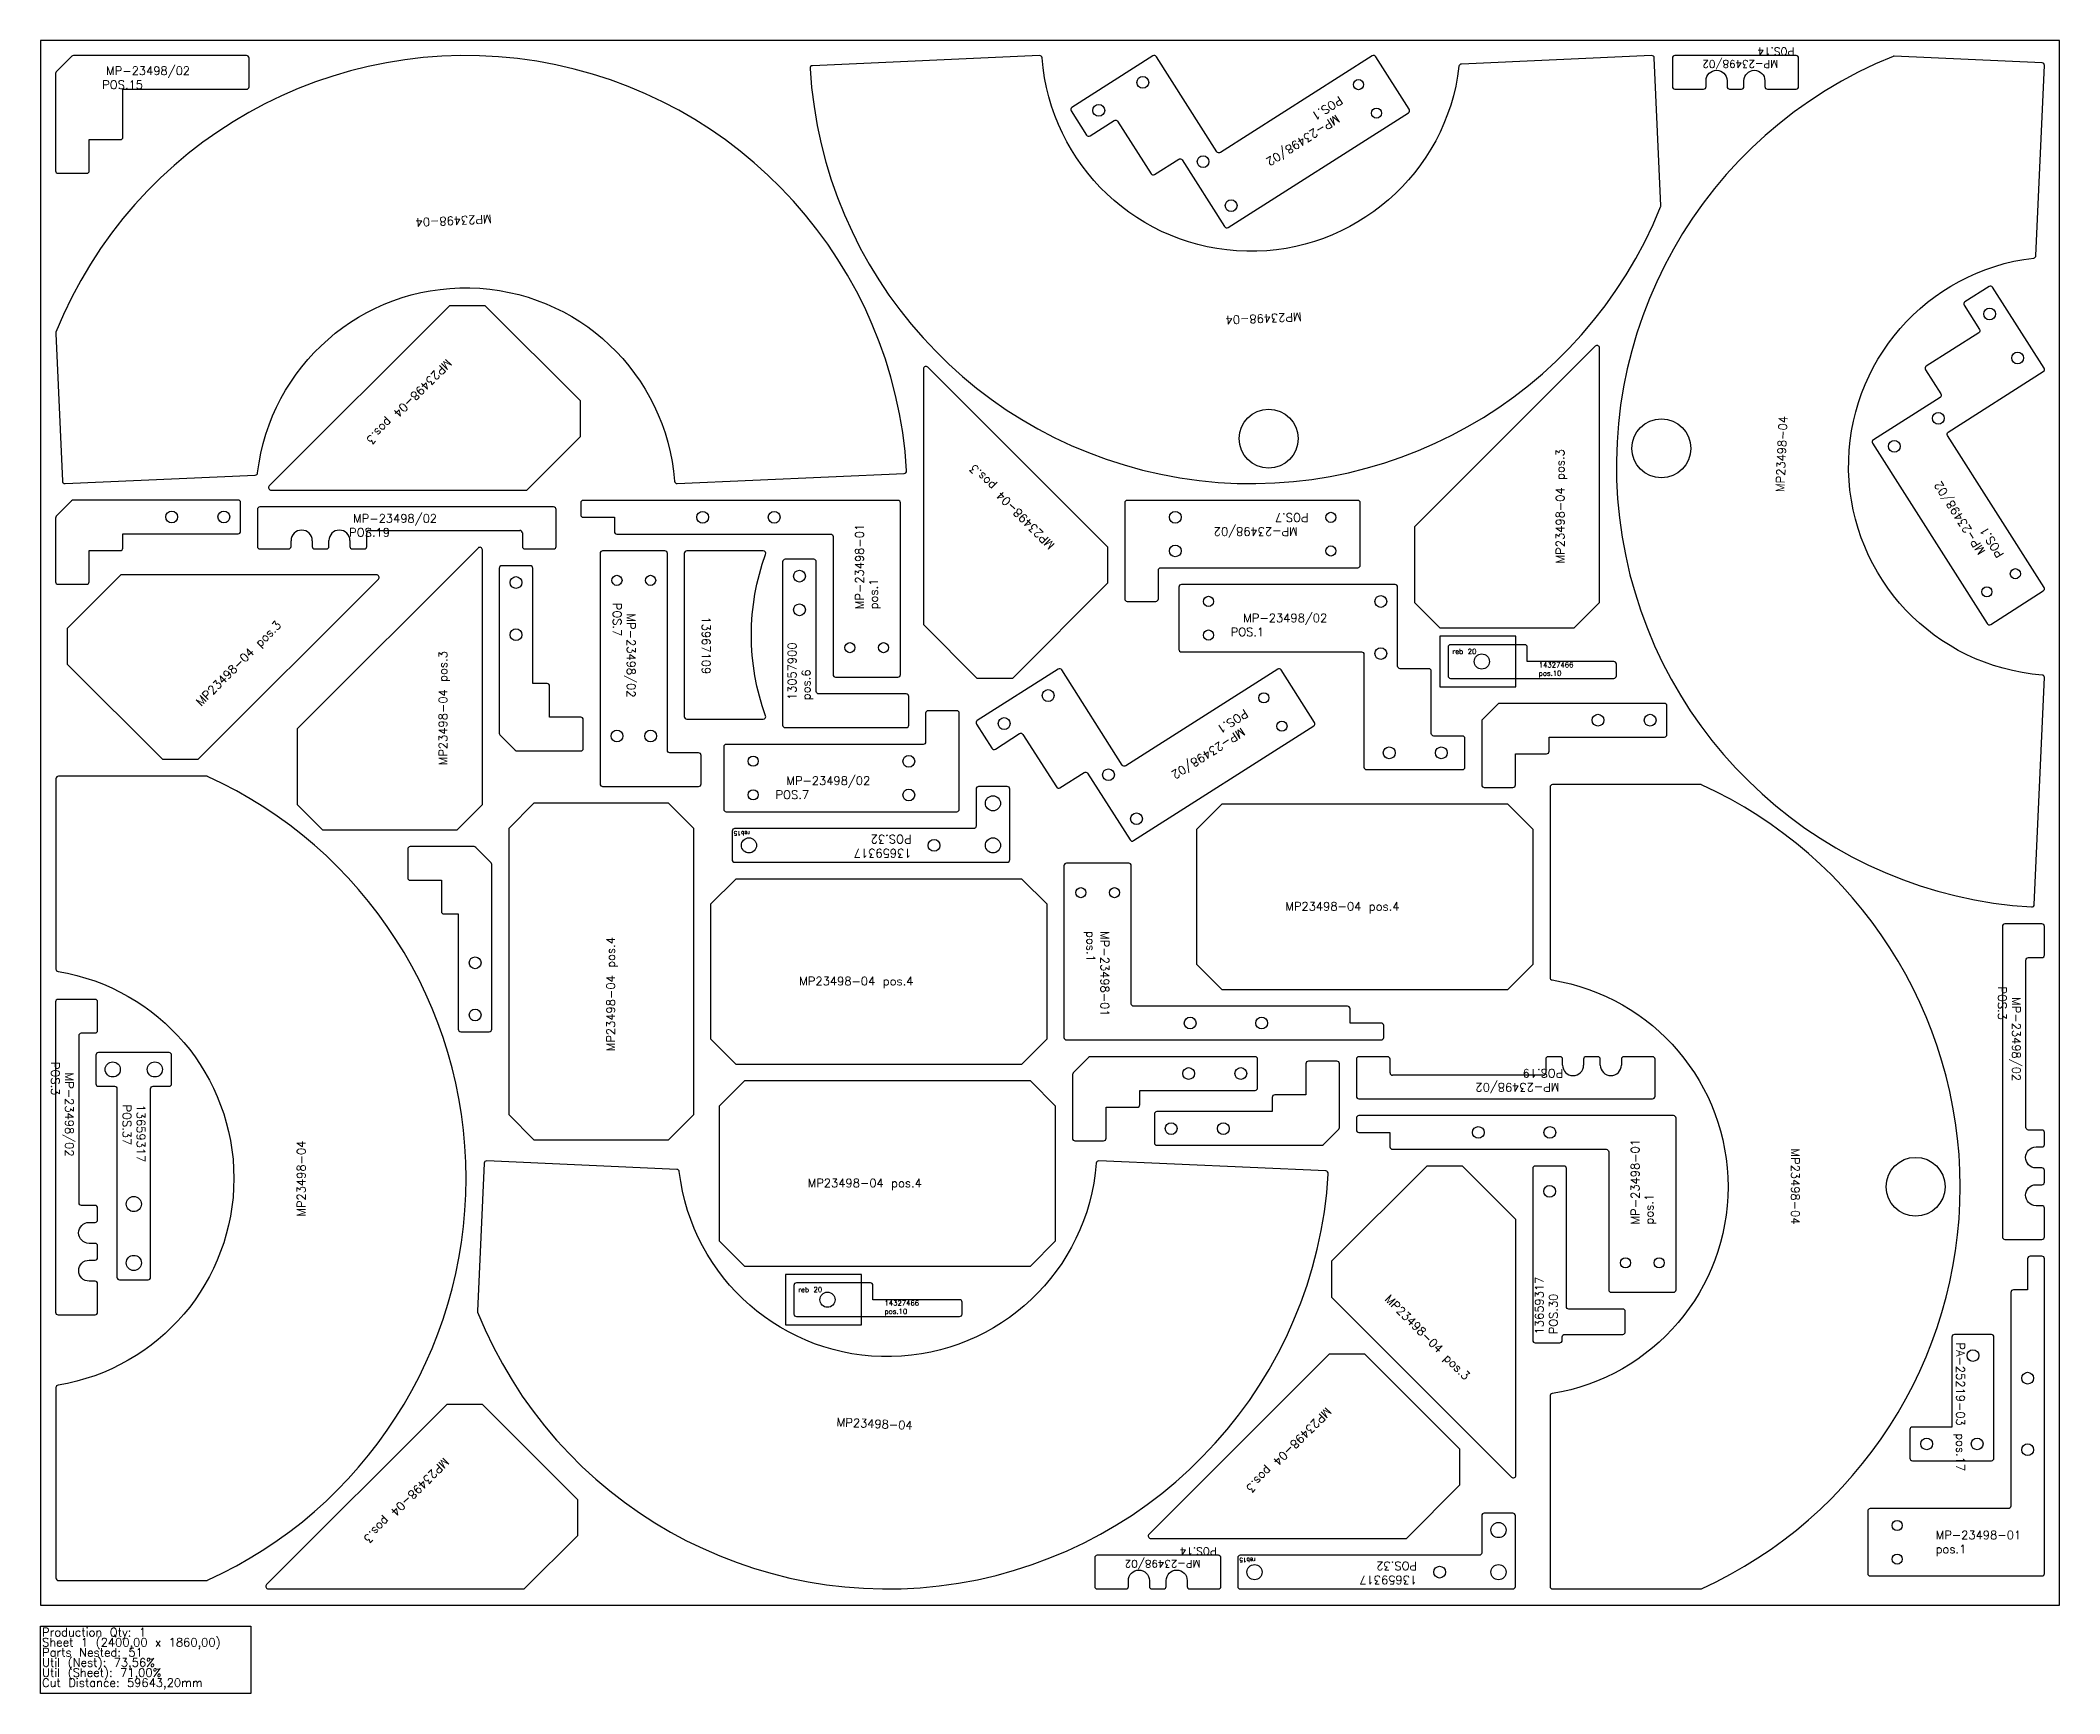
# Model space of a CAD drawing. Header units: millimetres. Extents: x 0 to 2400, y -105 to 1860.
import ezdxf

# ---------------------------------------------------------------- set-up
doc = ezdxf.new("R2010")
doc.units = ezdxf.units.MM
for name, color, linetype in [('13057900', 7, 'Continuous'), ('13659317v02', 7, 'Continuous'), ('13967109', 7, 'Continuous'), ('MP-23498-01', 7, 'Continuous'), ('MP-23498-02', 7, 'Continuous'), ('MP23498-04', 7, 'Continuous'), ('PA-25219-03', 7, 'Continuous'), ('Rebaixo', 7, 'Continuous'), ('sheet', 24, 'Continuous'), ('Stats', 7, 'Continuous'), ('Texto', 7, 'Continuous')]:
    doc.layers.add(name, color=color, linetype=linetype)
doc.styles.get("Standard").update_dxf_attribs({"font": 'txt.shx'})

msp = doc.modelspace()

# ---------------------------------------------------------------- linework, layer by layer
at = {"color": 4}
for points in [[(1764.2, 1141.7), (1676.2, 1141.7, 0.414213), (1673.2, 1138.7), (1673.2, 1104.7, 0.414213), (1676.2, 1101.7), (1870.2, 1101.7, 0.414213), (1873.2, 1104.7), (1873.2, 1118.7, 0.414213), (1870.2, 1121.7), (1767.2, 1121.7), (1767.2, 1138.7, 0.414213)], [(986.5, 383.2), (898.5, 383.2, 0.414214), (895.5, 380.2), (895.5, 346.2, 0.414213), (898.5, 343.2), (1092.5, 343.2, 0.414213), (1095.5, 346.2), (1095.5, 360.2, 0.414213), (1092.5, 363.2), (989.5, 363.2), (989.5, 380.2, 0.414214)]]:
    msp.add_lwpolyline(points, format="xyb", close=True, dxfattribs=at)
at = {"color": 4, "linetype": 'Continuous', "lineweight": 25}
for centre in [(1713.2, 1121.7), (935.5, 363.2)]:
    msp.add_circle(centre, 9, dxfattribs=at)
at = {"layer": '13057900', "color": 2}
msp.add_lwpolyline([(1032.2, 1046.2), (1032.2, 1080.2, 0.414213), (1029.2, 1083.2), (925.2, 1083.2, -0.414214), (922.2, 1086.2), (922.2, 1240.2, 0.414213), (919.2, 1243.2), (885.2, 1243.2, 0.414213), (882.2, 1240.2), (882.2, 1046.2, 0.414214), (885.2, 1043.2), (1029.2, 1043.2, 0.414214)], format="xyb", close=True, dxfattribs=at)
for centre in [(902.2, 1223.2), (902.2, 1183.2)]:
    msp.add_circle(centre, 7, dxfattribs=at)
at = {"layer": '13659317v02', "color": 6}
for points in [[(1115.2, 973.2, 0.414214), (1112.2, 970.2), (1112.2, 926.2, -0.414214), (1109.2, 923.2), (825.2, 923.2, 0.414213), (822.2, 920.2), (822.2, 886.2, 0.414214), (825.2, 883.2), (1149.2, 883.2, 0.414214), (1152.2, 886.2), (1152.2, 970.2, 0.414214), (1149.2, 973.2)], [(66, 653.9), (66, 619.9, 0.414214), (69, 616.9), (88, 616.9, -0.414214), (91, 613.9), (91, 389.9, 0.414213), (94, 386.9), (128, 386.9, 0.414213), (131, 389.9), (131, 613.9, -0.414214), (134, 616.9), (153, 616.9, 0.414213), (156, 619.9), (156, 653.9, 0.414213), (153, 656.9), (69, 656.9, 0.414214)], [(1883.8, 325), (1883.8, 349, 0.414213), (1880.8, 352), (1816.8, 352, -0.414214), (1813.8, 355), (1813.8, 519, 0.414213), (1810.8, 522), (1776.8, 522, 0.414214), (1773.8, 519), (1773.8, 315, 0.414214), (1776.8, 312), (1805.8, 312, 0.414214), (1808.8, 315), (1808.8, 319, -0.414213), (1811.8, 322), (1880.8, 322, 0.414214)], [(1716.1, 109.4, 0.414213), (1713.1, 106.4), (1713.1, 62.4, -0.414213), (1710.1, 59.4), (1426.1, 59.4, 0.414213), (1423.1, 56.4), (1423.1, 22.4, 0.414213), (1426.1, 19.4), (1750.1, 19.4, 0.414213), (1753.1, 22.4), (1753.1, 106.4, 0.414213), (1750.1, 109.4)]]:
    msp.add_lwpolyline(points, format="xyb", close=True, dxfattribs=at)
for centre, radius in [((1132.2, 953.2), 9), ((842.2, 903.2), 9), ((1132.2, 903.2), 9), ((1062.2, 903.2), 7), ((86, 636.9), 9), ((136, 636.9), 9), ((111, 476.9), 9), ((1793.8, 492), 7), ((111, 406.9), 9), ((1733.1, 89.4), 9), ((1443.1, 39.4), 9), ((1733.1, 39.4), 9), ((1663.1, 39.4), 7)]:
    msp.add_circle(centre, radius, dxfattribs=at)
at = {"layer": '13967109', "color": 2}
msp.add_lwpolyline([(768.3, 1253.2, 0.414214), (765.3, 1250.2), (765.3, 1056.2, 0.414213), (768.3, 1053.2), (859.2, 1053.2, 0.520816), (862, 1057.2, -0.176731), (862, 1249.1, 0.520816), (859.2, 1253.2)], format="xyb", close=True, dxfattribs=at)
at = {"layer": 'MP-23498-01', "color": 6}
for points in [[(942.2, 1270.2), (942.2, 1106.2, 0.414213), (945.2, 1103.2), (1019.2, 1103.2, 0.414214), (1022.2, 1106.2), (1022.2, 1310.2, 0.414214), (1019.2, 1313.2), (645.2, 1313.2, 0.414213), (642.2, 1310.2), (642.2, 1296.2, 0.414214), (645.2, 1293.2), (682.2, 1293.2), (682.2, 1276.2, 0.414214), (685.2, 1273.2), (939.2, 1273.2, -0.414213)], [(1296.6, 715), (1296.6, 879, 0.414213), (1293.6, 882), (1219.6, 882, 0.414214), (1216.6, 879), (1216.6, 675, 0.414214), (1219.6, 672), (1593.6, 672, 0.414213), (1596.6, 675), (1596.6, 689, 0.414213), (1593.6, 692), (1556.6, 692), (1556.6, 709, 0.414214), (1553.6, 712), (1299.6, 712, -0.414213)], [(1864.1, 539), (1864.1, 375, 0.414213), (1867.1, 372), (1941.1, 372, 0.414213), (1944.1, 375), (1944.1, 579, 0.414214), (1941.1, 582), (1567.1, 582, 0.414213), (1564.1, 579), (1564.1, 565, 0.414213), (1567.1, 562), (1604.1, 562), (1604.1, 545, 0.414214), (1607.1, 542), (1861.1, 542, -0.414213)], [(2339, 114.9), (2175, 114.9, 0.414213), (2172, 111.9), (2172, 37.9, 0.414213), (2175, 34.9), (2379, 34.9, 0.414214), (2382, 37.9), (2382, 411.9, 0.414213), (2379, 414.9), (2365, 414.9, 0.414213), (2362, 411.9), (2362, 374.9), (2345, 374.9, 0.414214), (2342, 371.9), (2342, 117.9, -0.414213)]]:
    msp.add_lwpolyline(points, format="xyb", close=True, dxfattribs=at)
for centre, radius in [((787.2, 1293.2), 7), ((872.2, 1293.2), 7), ((962.2, 1138.2), 6), ((1002.2, 1138.2), 6), ((1236.6, 847), 6), ((1276.6, 847), 6), ((1366.6, 692), 7), ((1451.6, 692), 7), ((1709.1, 562), 7), ((1794.1, 562), 7), ((1884.1, 407), 6), ((1924.1, 407), 6), ((2362, 269.9), 7), ((2362, 184.9), 7), ((2207, 94.9), 6), ((2207, 54.9), 6)]:
    msp.add_circle(centre, radius, dxfattribs=at)
at = {"layer": 'MP-23498-02', "color": 6}
for p, q in [((258, 1302.4), (258, 1258.5)), ((610, 1305.4), (261, 1305.4)), ((613, 1258.5), (613, 1302.4)), ((388, 1258.5), (388, 1274.5)), ((391, 1277.5), (569.9, 1277.5)), ((572.9, 1274.5), (572.9, 1258.5)), ((261, 1255.5), (294.9, 1255.5)), ((297.9, 1258.5), (297.9, 1265.3)), ((323, 1265.3), (323, 1258.5)), ((326, 1255.5), (339.9, 1255.5)), ((342.9, 1258.5), (342.9, 1265.5)), ((367.9, 1265.5), (367.9, 1258.5)), ((370.9, 1255.5), (385, 1255.5)), ((575.9, 1255.5), (610, 1255.5)), ((1564.1, 649), (1564.1, 605)), ((1601.2, 652), (1567.1, 652)), ((1604.2, 632.9), (1604.2, 649)), ((1789.2, 649), (1789.2, 632.9)), ((1806.2, 652), (1792.2, 652)), ((1809.2, 641.9), (1809.2, 649)), ((1834.2, 649), (1834.2, 641.9)), ((1851.1, 652), (1837.2, 652)), ((1854.1, 642.1), (1854.1, 649)), ((1879.2, 649), (1879.2, 642.1)), ((1916.1, 652), (1882.2, 652)), ((1919.1, 605), (1919.1, 649)), ((1786.2, 629.9), (1607.2, 629.9)), ((1567.1, 602), (1916.1, 602))]:
    msp.add_line(p, q, dxfattribs=at)
for points in [[(18.9, 1822.8, 0.198912), (18, 1820.7), (18, 1705, 0.414213), (21, 1702), (55.1, 1702, 0.414213), (58.1, 1705), (58.1, 1742.1), (95.1, 1742.1, 0.414214), (98.1, 1745.1), (98.1, 1801.9), (245, 1801.9, 0.414213), (248, 1804.9), (248, 1839, 0.414213), (245, 1842), (39.3, 1842, 0.198912), (37.2, 1841.1)], [(1398.4, 1727.5), (1326.4, 1840.6, 0.414213), (1322.3, 1841.5), (1226.1, 1780.3, 0.414213), (1225.2, 1776.2), (1243.4, 1747.5, 0.414214), (1247.6, 1746.6), (1276.3, 1764.8, -0.414213), (1280.4, 1763.9), (1320.1, 1701.5, 0.414213), (1324.3, 1700.5), (1353, 1718.8, -0.414214), (1357.1, 1717.9), (1407.6, 1638.6, 0.414213), (1411.7, 1637.7), (1626, 1774, 0.414214), (1626.9, 1778.2), (1587.2, 1840.6, 0.414214), (1583.1, 1841.5), (1402.5, 1726.6, -0.414214)], [(1979.8, 1812.1, -0.002499), (1979.8, 1812.1, -0.990056), (2004.8, 1812.1, -0.002498), (2004.8, 1812.1), (2004.8, 1805, 0.414214), (2007.8, 1802), (2021.8, 1802, 0.414214), (2024.8, 1805), (2024.8, 1812.1, -0.00249), (2024.8, 1812.1, -0.990052), (2049.7, 1812.1, -0.0025), (2049.7, 1812.1), (2049.7, 1805, 0.414214), (2052.7, 1802), (2086.8, 1802, 0.414214), (2089.8, 1805), (2089.8, 1839, 0.414214), (2086.8, 1842), (1942.8, 1842, 0.414214), (1939.8, 1839), (1939.8, 1805, 0.414214), (1942.8, 1802), (1976.8, 1802, 0.414214), (1979.8, 1805)], [(2267.5, 1394.4), (2380.6, 1466.4, 0.414213), (2381.5, 1470.5), (2320.3, 1566.7, 0.414213), (2316.2, 1567.6), (2287.5, 1549.3, 0.414214), (2286.6, 1545.2), (2304.8, 1516.5, -0.414214), (2303.9, 1512.4), (2241.5, 1472.6, 0.414213), (2240.5, 1468.5), (2258.8, 1439.8, -0.414213), (2257.9, 1435.7), (2178.6, 1385.2, 0.414213), (2177.7, 1381.1), (2314, 1166.8, 0.414214), (2318.2, 1165.9), (2380.6, 1205.6, 0.414214), (2381.5, 1209.7), (2266.6, 1390.3, -0.414214)], [(18.9, 1294.4, 0.198912), (18, 1292.3), (18, 1216.6, 0.414214), (21, 1213.6), (55, 1213.6, 0.414214), (58, 1216.6), (58, 1253.6), (95, 1253.6, 0.414213), (98, 1256.6), (98, 1273.6), (235, 1273.6, 0.414213), (238, 1276.6), (238, 1310.6, 0.414213), (235, 1313.6), (39.2, 1313.6, 0.198913), (37.1, 1312.7)], [(1291.8, 1313.2, 0.414214), (1288.8, 1310.2), (1288.8, 1196.2, 0.414213), (1291.8, 1193.2), (1325.8, 1193.2, 0.414214), (1328.8, 1196.2), (1328.8, 1230.2, -0.414214), (1331.8, 1233.2), (1565.8, 1233.2, 0.414213), (1568.8, 1236.2), (1568.8, 1310.2, 0.414213), (1565.8, 1313.2)], [(665.3, 976.2, 0.414214), (668.3, 973.2), (782.3, 973.2, 0.414213), (785.3, 976.2), (785.3, 1010.2, 0.414213), (782.3, 1013.2), (748.3, 1013.2, -0.414214), (745.3, 1016.2), (745.3, 1250.2, 0.414213), (742.3, 1253.2), (668.3, 1253.2, 0.414214), (665.3, 1250.2)], [(564.4, 1016.3, 0.198912), (566.5, 1015.5), (642.3, 1015.5, 0.414213), (645.3, 1018.5), (645.3, 1052.5, 0.414214), (642.3, 1055.5), (605.3, 1055.5), (605.3, 1092.5, 0.414213), (602.3, 1095.5), (585.3, 1095.5), (585.3, 1232.5, 0.414213), (582.3, 1235.5), (548.3, 1235.5, 0.414214), (545.3, 1232.5), (545.3, 1036.7, 0.198913), (546.2, 1034.6)], [(1573.2, 1130.2), (1573.2, 996.2, 0.414214), (1576.2, 993.2), (1690.2, 993.2, 0.414213), (1693.2, 996.2), (1693.2, 1030.2, 0.414214), (1690.2, 1033.2), (1656.2, 1033.2, -0.414213), (1653.2, 1036.2), (1653.2, 1110.2, 0.414213), (1650.2, 1113.2), (1616.2, 1113.2, -0.414214), (1613.2, 1116.2), (1613.2, 1210.2, 0.414213), (1610.2, 1213.2), (1356.2, 1213.2, 0.414213), (1353.2, 1210.2), (1353.2, 1136.2, 0.414214), (1356.2, 1133.2), (1570.2, 1133.2, -0.414214)], [(1285.9, 998.7), (1214, 1111.8, 0.414213), (1209.8, 1112.7), (1113.6, 1051.5, 0.414214), (1112.7, 1047.3), (1131, 1018.6, 0.414214), (1135.1, 1017.7), (1163.8, 1036, -0.414213), (1167.9, 1035.1), (1207.7, 972.6, 0.414213), (1211.8, 971.7), (1240.5, 990, -0.414213), (1244.6, 989), (1295.1, 909.7, 0.414213), (1299.3, 908.8), (1513.5, 1045.2, 0.414214), (1514.5, 1049.3), (1474.7, 1111.8, 0.414214), (1470.6, 1112.7), (1290, 997.8, -0.414214)], [(1089.2, 943.2, 0.414213), (1092.2, 946.2), (1092.2, 1060.2, 0.414213), (1089.2, 1063.2), (1055.2, 1063.2, 0.414213), (1052.2, 1060.2), (1052.2, 1026.2, -0.414214), (1049.2, 1023.2), (815.2, 1023.2, 0.414213), (812.2, 1020.2), (812.2, 946.2, 0.414214), (815.2, 943.2)], [(1714, 1052.8, 0.198912), (1713.2, 1050.7), (1713.2, 975, 0.414214), (1716.2, 972), (1750.2, 972, 0.414214), (1753.2, 975), (1753.2, 1012), (1790.2, 1012, 0.414213), (1793.2, 1015), (1793.2, 1032), (1930.2, 1032, 0.414213), (1933.2, 1035), (1933.2, 1069, 0.414214), (1930.2, 1072), (1734.4, 1072, 0.198913), (1732.3, 1071.1)], [(517.5, 900.8, 0.198912), (515.4, 901.7), (439.6, 901.7, 0.414214), (436.6, 898.7), (436.6, 864.7, 0.414213), (439.6, 861.7), (476.6, 861.7), (476.6, 824.7, 0.414213), (479.6, 821.7), (496.6, 821.7), (496.6, 684.7, 0.414213), (499.6, 681.7), (533.6, 681.7, 0.414214), (536.6, 684.7), (536.6, 880.5, 0.198913), (535.7, 882.6)], [(2372, 474.9, -0.000679), (2372, 474.9, -0.997357), (2372, 499.9, -0.000715), (2372, 499.9), (2379, 499.9, 0.414214), (2382, 502.9), (2382, 516.8, 0.414214), (2379, 519.8), (2372, 519.8, -0.001071), (2372, 519.8, -0.995888), (2372, 544.8, -0.001099), (2372, 544.8), (2379, 544.8, 0.414214), (2382, 547.8), (2382, 561.9, 0.414214), (2379, 564.9), (2363, 564.9, -0.414213), (2360, 567.9), (2360, 766.9, -0.414214), (2363, 769.9), (2379, 769.9, 0.414214), (2382, 772.9), (2382, 806.9, 0.414214), (2379, 809.9), (2335, 809.9, 0.414214), (2332, 806.9), (2332, 437.9, 0.414213), (2335, 434.9), (2379, 434.9, 0.414214), (2382, 437.9), (2382, 471.9, 0.414214), (2379, 474.9)], [(58, 385.2, -0.000607), (58, 385.2, -0.997358), (58, 410.2, -0.000719), (58, 410.2), (65, 410.2, 0.414213), (68, 413.2), (68, 427.1, 0.414214), (65, 430.1), (57.9, 430.1, -0.001112), (57.9, 430.1, -0.99589), (57.9, 455.1, -0.001124), (57.9, 455.1), (65, 455.1, 0.414214), (68, 458.1), (68, 472.2, 0.414214), (65, 475.2), (49, 475.2, -0.414213), (46, 478.2), (46, 677.2, -0.414214), (49, 680.2), (65, 680.2, 0.414214), (68, 683.2), (68, 717.2, 0.414214), (65, 720.2), (21, 720.2, 0.414214), (18, 717.2), (18, 348.2, 0.414213), (21, 345.2), (65, 345.2, 0.414214), (68, 348.2), (68, 382.2, 0.414213), (65, 385.2)], [(1227.6, 632.8, 0.198912), (1226.7, 630.7), (1226.7, 555, 0.414213), (1229.7, 552), (1263.7, 552, 0.414213), (1266.7, 555), (1266.7, 592), (1303.7, 592, 0.414213), (1306.7, 595), (1306.7, 612), (1443.7, 612, 0.414213), (1446.7, 615), (1446.7, 649, 0.414214), (1443.7, 652), (1247.9, 652, 0.198913), (1245.8, 651.1)], [(1543.2, 565.8, 0.198912), (1544.1, 567.9), (1544.1, 643.7, 0.414214), (1541.1, 646.7), (1507.1, 646.7, 0.414213), (1504.1, 643.7), (1504.1, 606.7), (1467.1, 606.7, 0.414213), (1464.1, 603.7), (1464.1, 586.7), (1327.1, 586.7, 0.414214), (1324.1, 583.7), (1324.1, 549.7, 0.414214), (1327.1, 546.7), (1522.9, 546.7, 0.198913), (1525, 547.6)], [(1293.2, 29.5, -0.002503), (1293.2, 29.5, -0.990055), (1318.1, 29.5, -0.002502), (1318.1, 29.5), (1318.1, 22.4, 0.414214), (1321.1, 19.4), (1335.1, 19.4, 0.414214), (1338.1, 22.4), (1338.1, 29.5, -0.002473), (1338.1, 29.5, -0.990052), (1363.1, 29.5, -0.002483), (1363.1, 29.5), (1363.1, 22.4, 0.414214), (1366.1, 19.4), (1400.1, 19.4, 0.414214), (1403.1, 22.4), (1403.1, 56.4, 0.414214), (1400.1, 59.4), (1256.1, 59.4, 0.414214), (1253.1, 56.4), (1253.1, 22.4, 0.414214), (1256.1, 19.4), (1290.2, 19.4, 0.414214), (1293.2, 22.4)]]:
    msp.add_lwpolyline(points, format="xyb", close=True, dxfattribs=at)
for centre, radius in [((1310.3, 1810.1), 7.05), ((1566.7, 1807.4), 6.02), ((1258, 1776.8), 7.05), ((1588.1, 1773.6), 6.02), ((1382, 1715.9), 6.98), ((1415.3, 1663.6), 6.98), ((2316.8, 1534.8), 7.05), ((2350.1, 1482.5), 7.05), ((2255.9, 1410.8), 6.98), ((2203.6, 1377.5), 6.98), ((156.1, 1293.6), 7.01), ((218.1, 1293.6), 7.01), ((1348.9, 1293.2), 6.99), ((1533.9, 1293.1), 6.02), ((1348.9, 1253.2), 6.99), ((1533.9, 1253.1), 6.02), ((685.3, 1218.2), 6.02), ((725.3, 1218.2), 6.02), ((2347.4, 1226.1), 6.02), ((565.3, 1215.6), 7.01), ((1593.2, 1193.1), 6.98), ((2313.6, 1204.6), 6.02), ((1388.3, 1193.2), 6.02), ((565.3, 1153.6), 7.01), ((1388.3, 1153.2), 6.02), ((1593.2, 1131.2), 6.98), ((1197.8, 1081.3), 7.05), ((1454.2, 1078.5), 6.02), ((1851.3, 1052), 7.01), ((1913.3, 1052), 7.01), ((685.3, 1033.2), 6.99), ((725.3, 1033.2), 6.99), ((1145.5, 1048), 7.05), ((1475.7, 1044.8), 6.02), ((847.2, 1003.2), 6.02), ((1032.2, 1003.1), 6.99), ((1603.2, 1013.2), 7.05), ((1665.1, 1013.2), 7.05), ((1269.5, 987.1), 6.98), ((847.2, 963.2), 6.02), ((1032.2, 963.1), 6.99), ((1302.8, 934.8), 6.98), ((516.7, 763.6), 7.01), ((516.7, 701.6), 7.01), ((1364.8, 632), 7.01), ((1426.8, 632), 7.01), ((1344, 566.6), 7.01), ((1406, 566.6), 7.01)]:
    msp.add_circle(centre, radius, dxfattribs=at)
for centre, radius, start, end in [((261, 1302.4), 3, 90, 180), ((610, 1302.4), 3, 0, 90), ((310.5, 1265.3), 12.6, 0.0326, 179.9674), ((355.4, 1265.4), 12.5, 0.3966, 179.6034), ((391, 1274.5), 3, 90, 180), ((569.9, 1274.5), 3, 360, 90), ((261, 1258.5), 3, 180, 270), ((294.9, 1258.5), 3, 270, 0), ((322.5, 1265.3), 0.527, 359.9213, 0.1123), ((326, 1258.5), 3, 180, 270), ((339.9, 1258.5), 3, 270, 0), ((345.9, 1265.5), 2.94, 179.5991, 180.0043), ((364.8, 1265.5), 3.07, 0.0043, 0.3923), ((370.9, 1258.5), 3, 180, 270), ((385, 1258.5), 3, 270, 0), ((575.9, 1258.5), 3, 180, 270), ((610, 1258.5), 3, 270, 0), ((1567.1, 649), 3, 90, 180), ((1601.2, 649), 3, 0, 90), ((1792.2, 649), 3, 90, 180), ((1806.2, 649), 3, 0, 90), ((1837.2, 649), 3, 90, 180), ((1851.1, 649), 3, 360, 90), ((1882.2, 649), 3, 90, 180), ((1916.1, 649), 3, 360, 90), ((1607.2, 632.9), 3, 180, 270), ((1786.2, 632.9), 3, 270, 360), ((1821.7, 642), 12.5, 180.3966, 359.6034), ((1812.1, 641.9), 2.92, 179.9949, 180.4017), ((1831.2, 641.9), 3.03, 359.6054, 359.9981), ((1866.6, 642.1), 12.6, 180.0323, 359.9677), ((1862, 642.1), 7.92, 180.0104, 180.0231), ((1567.1, 605), 3, 180, 270), ((1916.1, 605), 3, 270, 0)]:
    msp.add_arc(centre, radius, start, end, dxfattribs=at)
at = {"layer": 'MP23498-04', "color": 6}
for points in [[(1026.7, 1345.2, 0.41871), (1029.6, 1348.4, 0.799899), (18.5, 1513.1, 0.107296), (18.3, 1511.8), (26.2, 1336, 0.414214), (29.3, 1333.2), (255.3, 1343.3, 0.367688), (258.2, 1345.9, -0.907798), (753.8, 1336, 0.404944), (756.9, 1333.2)], [(1187.4, 1842), (917.6, 1829.9, 0.41871), (914.8, 1826.7, 0.799899), (1925.8, 1662.1, 0.107297), (1926, 1663.3), (1918.2, 1839.1, 0.414213), (1915, 1842), (1689, 1831.9, 0.367689), (1686.1, 1829.2, -0.907798), (1190.6, 1839.2, 0.404944)], [(2382, 1102.6, 0.404944), (2379.2, 1105.7, -0.907798), (2369.2, 1601.3, 0.367689), (2371.9, 1604.2), (2382, 1830.2, 0.414213), (2379.1, 1833.4), (2203.3, 1841.2, 0.107297), (2202.1, 1841, 0.799899), (2366.7, 830, 0.41871), (2369.9, 832.8)], [(578.1, 1325.4), (641.8, 1389.1), (641.8, 1431.5), (528.6, 1544.6), (486.2, 1544.6), (272.1, 1330.5, 0.668179), (274.3, 1325.4)], [(1633.2, 1281.7), (1633.2, 1191.7), (1663.2, 1161.7), (1823.2, 1161.7), (1853.2, 1191.7), (1853.2, 1494.4, 0.668179), (1848, 1496.5)], [(1049.6, 1165.6), (1113.2, 1101.9), (1155.7, 1101.9), (1268.8, 1215.1), (1268.8, 1257.5), (1054.7, 1471.6, 0.668179), (1049.6, 1469.5)], [(305.3, 1041.7), (305.3, 951.7), (335.3, 921.7), (495.3, 921.7), (525.3, 951.7), (525.3, 1254.5, 0.668179), (520.2, 1256.6)], [(95.7, 1224.7), (32, 1161), (32, 1118.6), (145.2, 1005.5), (187.6, 1005.5), (401.7, 1219.6, 0.668179), (399.5, 1224.7)], [(198.7, 29.7, 0.643261), (198.7, 985.2, 0.107296), (197.4, 985.5), (21.5, 985.5, 0.414213), (18.5, 982.5), (18.5, 756.2, 0.367688), (21, 753.2, -0.850339), (21, 261.7, 0.367688), (18.5, 258.7), (18.5, 32.4, 0.414213), (21.5, 29.4), (197.4, 29.4, 0.107296)], [(1796.9, 743.2, -0.850339), (1796.9, 251.6, 0.367689), (1794.3, 248.7), (1794.3, 22.4, 0.414214), (1797.3, 19.4), (1973.3, 19.4, 0.107297), (1974.5, 19.7, 0.643261), (1974.5, 975.2, 0.107297), (1973.3, 975.4), (1797.3, 975.4, 0.414213), (1794.3, 972.4), (1794.3, 746.1, 0.367689)], [(1527.9, 516.2), (1258.1, 528.2, 0.404944), (1255, 525.4, -0.907798), (759.4, 515.5, 0.367689), (756.6, 518.1), (530.5, 528.2, 0.414213), (527.4, 525.4), (519.5, 349.6, 0.107296), (519.7, 348.3, 0.799899), (1530.8, 513, 0.41871)], [(1753.8, 458.4), (1690.2, 522), (1647.8, 522), (1534.6, 408.9), (1534.6, 366.4), (1748.7, 152.4, 0.668179), (1753.8, 154.5)], [(1623.7, 79.4), (1687.3, 143.1), (1687.3, 185.5), (1574.2, 298.6), (1531.7, 298.6), (1317.7, 84.6, 0.668179), (1319.8, 79.4)], [(574.9, 19.4), (638.6, 83), (638.6, 125.5), (525.4, 238.6), (483, 238.6), (268.9, 24.5, 0.668179), (271, 19.4)]]:
    msp.add_lwpolyline(points, format="xyb", close=True, dxfattribs=at)
for points in [[(776.6, 583.2), (776.6, 923.2), (746.6, 953.2), (586.6, 953.2), (556.6, 923.2), (556.6, 583.2), (586.6, 553.2), (746.6, 553.2)], [(1404.3, 732), (1744.3, 732), (1774.3, 762), (1774.3, 922), (1744.3, 952), (1404.3, 952), (1374.3, 922), (1374.3, 762)], [(826.6, 643.2), (1166.6, 643.2), (1196.6, 673.2), (1196.6, 833.2), (1166.6, 863.2), (826.6, 863.2), (796.6, 833.2), (796.6, 673.2)], [(836.7, 403.2), (1176.7, 403.2), (1206.7, 433.2), (1206.7, 593.2), (1176.7, 623.2), (836.7, 623.2), (806.7, 593.2), (806.7, 433.2)]]:
    msp.add_lwpolyline(points, close=True, dxfattribs=at)
for centre in [(1459.9, 1386.7), (1926.7, 1375.1), (2228.8, 497.4)]:
    msp.add_circle(centre, 35, dxfattribs=at)
at = {"layer": 'PA-25219-03', "color": 2}
msp.add_lwpolyline([(2272, 211.8), (2225, 211.8, 0.414213), (2222, 208.8), (2222, 174.8, 0.414213), (2225, 171.8), (2319, 171.8, 0.414213), (2322, 174.8), (2322, 318.8, 0.414213), (2319, 321.8), (2275, 321.8, 0.414213), (2272, 318.8)], format="xyb", close=True, dxfattribs=at)
for centre in [(2297, 296.8), (2242, 191.8), (2302, 191.8)]:
    msp.add_circle(centre, 7, dxfattribs=at)
at = {"layer": 'Rebaixo', "color": 4, "linetype": 'Continuous', "lineweight": 25}
for points in [[(1753.7, 1151.7), (1663.2, 1151.7), (1663.2, 1091.7), (1753.7, 1091.7)], [(976, 393.2), (885.5, 393.2), (885.5, 333.2), (976, 333.2)]]:
    msp.add_lwpolyline(points, close=True, dxfattribs=at)
at = {"layer": 'sheet', "color": 7}
msp.add_lwpolyline([(0, 0), (2400, 0), (2400, 1860), (0, 1860)], close=True, dxfattribs=at)
at = {"layer": 'Stats', "color": 151}
msp.add_lwpolyline([(0, -25), (250, -25), (250, -105), (0, -105), (0, -25)], close=True, dxfattribs=at)

# ---------------------------------------------------------------- texts
at = {"layer": 'Rebaixo', "color": 4, "char_height": 6, "attachment_point": 1}
for insert in [(1678.3, 1136.7), (900.7, 378.2)]:
    msp.add_mtext_dynamic_manual_height_columns('reb 20', width=82.094, gutter_width=12.5, heights=[0], dxfattribs=dict(at, insert=insert))
at = {"layer": 'Rebaixo', "color": 6, "char_height": 5, "width": 44.144, "attachment_point": 1, "rotation": 180}
for insert in [(843.4, 915.1), (1444.3, 51.3)]:
    msp.add_mtext('reb15', dxfattribs=dict(at, insert=insert))
at = {"layer": 'Stats', "color": 60}
for s, p in [('Sheet 1 (2400,00 x 1860,00)', (2, -49)), ('Production Qty: 1', (2, -37)), ('Parts Nested: 51', (2, -61)), ('Util (Nest): 73,56%', (2, -73)), ('Cut Distance: 59643,20mm', (2, -97)), ('Util (Sheet): 71,00%', (2, -85))]:
    msp.add_text(s, height=10, dxfattribs=at).set_placement(p)
at = {"layer": 'Texto', "color": 6}
for s, insert, char_height, width, attachment_point, rotation in [('{\\W2.409933; }MP-23498/02 POS.14', (2084.7, 1827.4), 9, 138.306, 1, 180), ('{\\W1.674563; }MP-23498/02 POS.1', (1558, 1771.8), 10, 138.306, 1, 212.4712), ('MP23498-04', (536.1, 1652.7), 10, 398.539, 7, 182.56), ('MP23498-04', (1499.3, 1526.5), 10, 398.539, 1, 182.56), ('MP23498-04 pos.3', (489.8, 1475), 10, 398.539, 1, 225), ('MP23498-04', (2062.5, 1323.4), 10, 398.539, 1, 87.44), ('MP23498-04 pos.3', (1801.4, 1238.3), 10, 398.539, 1, 90), ('MP23498-04 pos.3', (1199.2, 1253.9), 10, 398.539, 1, 135), ('{\\W1.674563; }MP-23498/02 POS.1', (2311.8, 1234.8), 10, 138.306, 1, 122.4712), ('{\\W1.425881; }MP-23498/02 POS.7', (1507.2, 1271.2), 10, 138.306, 1, 180), ('MP-23498-01\\Ppos.1', (968.6, 1183.8), 10, 60.843, 1, 90), ('{\\W1.425881; }MP-23498/02 POS.7', (707.2, 1191.6), 10, 138.306, 1, 270), ('MP23498-04 pos.3', (184, 1075.1), 10, 398.539, 1, 45), ('MP23498-04 pos.3', (473.5, 998.3), 10, 398.539, 1, 90), ('{\\W1.674563; }MP-23498/02 POS.1', (1445.5, 1043), 10, 138.306, 1, 212.4712), ('13659317\\PPOS.32', (1035.4, 888.9), 10, 171.219, 1, 180), ('MP23498-04 pos.4', (672.9, 658.4), 10, 398.539, 1, 90), ('MP-23498-01\\Ppos.1', (1270.2, 801.3), 10, 60.843, 1, 270), ('{\\W1.425881; }MP-23498/02 POS.3', (2353.5, 735.6), 10, 138.306, 1, 270), ('{\\W1.425881; }MP-23498/02 POS.3', (39.5, 645.9), 10, 138.306, 1, 270), ('{\\W0.422367; }MP-23498/02 POS.19', (1810.1, 610.6), 10, 138.306, 1, 180), ('13659317 \\PPOS.37', (124.5, 595.2), 10, 171.219, 1, 270), ('MP23498-04', (315, 461.8), 10, 398.539, 7, 90), ('MP-23498-01\\Ppos.1', (1890.5, 452.6), 10, 60.843, 1, 90), ('MP23498-04', (2090.9, 543), 10, 398.539, 1, 270), ('13659317\\PPOS.30', (1776.6, 322), 10, 171.219, 1, 90), ('MP23498-04 pos.3', (1604.2, 370.1), 10, 398.539, 1, 315), ('MP23498-04', (946.2, 212.8), 10, 398.539, 7, 357.44), ('MP23498-04 pos.3', (1535.4, 229), 10, 398.539, 1, 225), ('MP23498-04 pos.3', (486.6, 169), 10, 398.539, 1, 225), ('{\\W2.409933; }MP-23498/02 POS.14', (1398.1, 44.8), 9, 138.306, 1, 180), ('13659317\\PPOS.32', (1636.3, 25.1), 10, 171.219, 1, 180)]:
    msp.add_mtext(s, dxfattribs=dict(at, insert=insert, char_height=char_height, width=width, attachment_point=attachment_point, rotation=rotation))
at = {"layer": 'Texto', "color": 6, "char_height": 10, "attachment_point": 1}
for s, insert, width in [('{\\W0.415337; }MP-23498/02 POS.15', (73.5, 1828.9), 138.306), ('{\\W0.422367; }MP-23498/02 POS.19', (367, 1296.8), 138.306), ('{\\W1.674563; }MP-23498/02 POS.1', (1414.7, 1178.5), 138.306), ('{\\W1.425881; }MP-23498/02 POS.7', (873.8, 985.1), 138.306), ('MP23498-04 pos.4', (1479.6, 835.7), 398.539), ('MP23498-04 pos.4', (901.9, 746.9), 398.539), ('MP23498-04 pos.4', (911.9, 506.9), 398.539), ('MP-23498-01\\Ppos.1', (2252.6, 88.5), 60.843)]:
    msp.add_mtext(s, dxfattribs=dict(at, insert=insert, width=width))
at = {"layer": 'Texto', "color": 2, "char_height": 10, "attachment_point": 1}
for s, insert, width, rotation in [('13967109', (796.3, 1175.2), 333.596, 270), ('13057900 pos.6', (888.5, 1075.8), 56.183, 90), ('PA-25219-03 pos.17', (2287.2, 312.4), 168.191, 270)]:
    msp.add_mtext(s, dxfattribs=dict(at, insert=insert, width=width, rotation=rotation))
at = {"layer": 'Texto', "color": 4, "char_height": 6, "width": 82.094, "attachment_point": 1}
for insert in [(1780.9, 1120.8), (1003.3, 362.3)]:
    msp.add_mtext('14327466\\Ppos.10', dxfattribs=dict(at, insert=insert))

doc.saveas('drawing.dxf')
